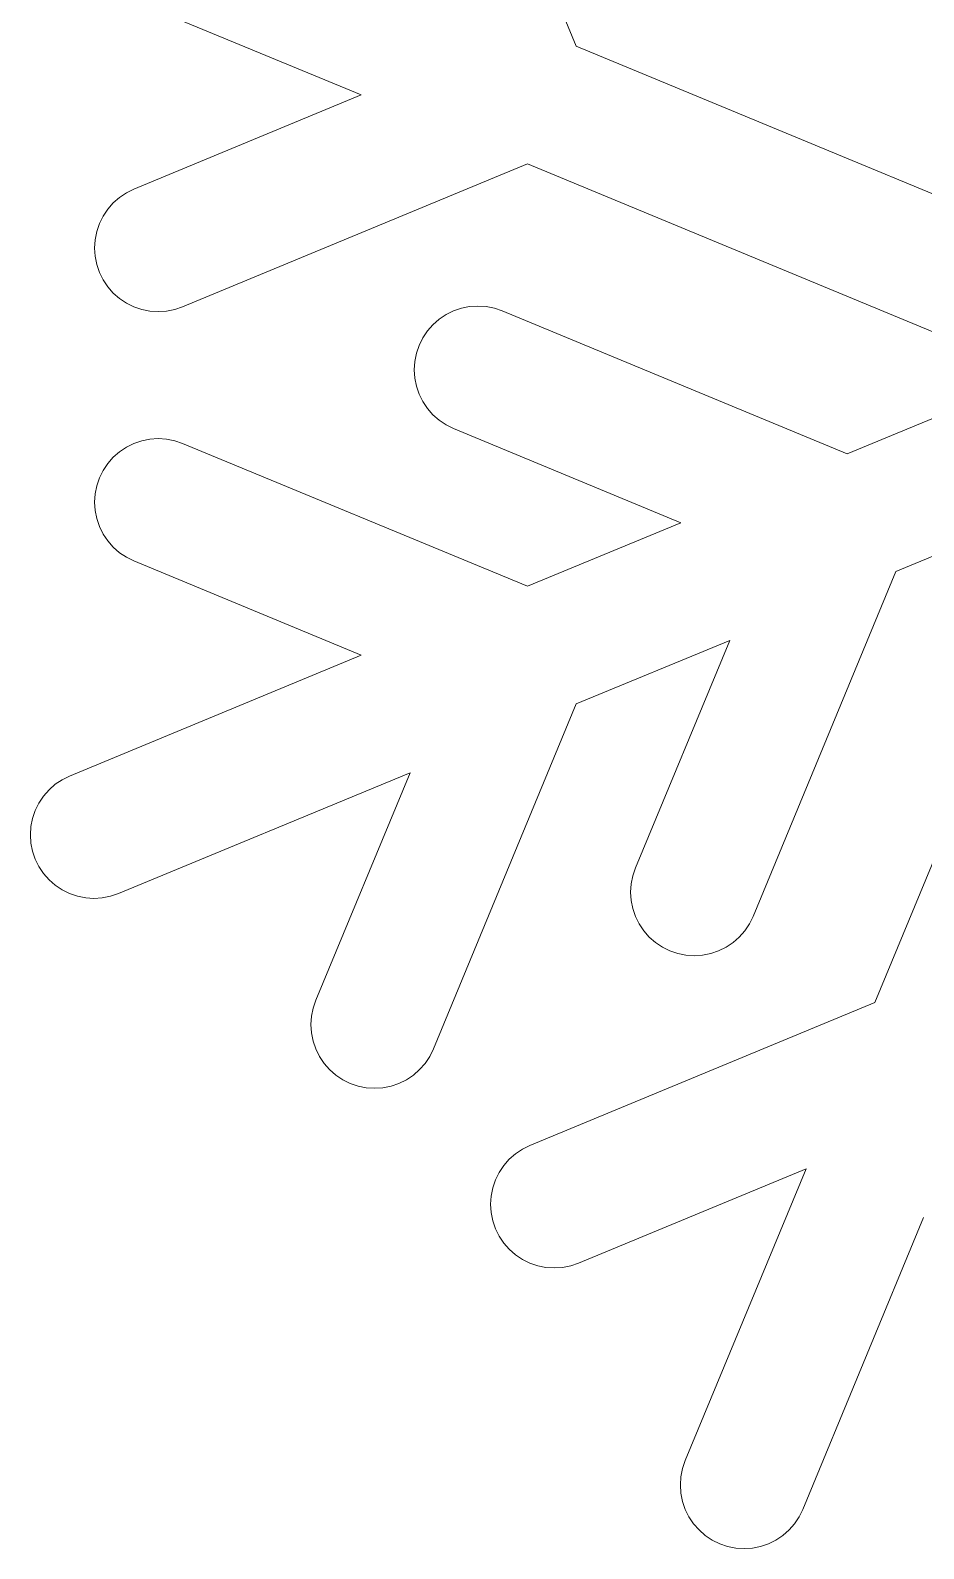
# Model space of a CAD drawing. Header units: centimetres. Extents: x -75 to 51, y -4 to 64.
# Drawn here: x -15.19 to -9, y 38.9 to 49.41 of the extents above; entities that cross this region are included whole.
import ezdxf

# ---------------------------------------------------------------- set-up
doc = ezdxf.new("R2010")
doc.units = ezdxf.units.CM
doc.header["$MEASUREMENT"] = 0
doc.layers.add('layer 1', color=7, linetype='Continuous')

msp = doc.modelspace()

# ---------------------------------------------------------------- linework, layer by layer
at = {"layer": 'layer 1', "color": 1, "lineweight": 20}
for points in [[(-11.40725, 49.30082), (-11.40725, 49.30082), (-12.39701, 51.69026), (-12.39701, 51.69026)], [(-14.91635, 49.80021), (-14.91635, 49.80021), (-12.89634, 48.96349), (-12.89634, 48.96349)], [(-7.06179, 47.50086), (-7.06179, 47.50086), (-11.40725, 49.30082), (-11.40725, 49.30082)], [(-12.89634, 48.96349), (-12.89634, 48.96349), (-14.47138, 48.31108), (-14.47138, 48.31108)], [(-14.13405, 47.49668), (-14.13405, 47.49668), (-11.74461, 48.48642), (-11.74461, 48.48642)], [(-11.74461, 48.48642), (-11.74461, 48.48642), (-8.21352, 47.02382), (-8.21352, 47.02382)], [(-14.52308, 48.28558), (-14.52308, 48.28558), (-14.57104, 48.25354), (-14.57104, 48.25354)], [(-14.47138, 48.31108), (-14.47138, 48.31108), (-14.52308, 48.28558), (-14.52308, 48.28558)], [(-14.6524, 48.17218), (-14.6524, 48.17218), (-14.68441, 48.12426), (-14.68441, 48.12426)], [(-14.61438, 48.21554), (-14.61438, 48.21554), (-14.6524, 48.17218), (-14.6524, 48.17218)], [(-14.57104, 48.25354), (-14.57104, 48.25354), (-14.61438, 48.21554), (-14.61438, 48.21554)], [(-14.70991, 48.07253), (-14.70991, 48.07253), (-14.72846, 48.01794), (-14.72846, 48.01794)], [(-14.68441, 48.12426), (-14.68441, 48.12426), (-14.70991, 48.07253), (-14.70991, 48.07253)], [(-14.73969, 47.9614), (-14.73969, 47.9614), (-14.74345, 47.90388), (-14.74345, 47.90388)], [(-14.72846, 48.01794), (-14.72846, 48.01794), (-14.73969, 47.9614), (-14.73969, 47.9614)], [(-14.74345, 47.90388), (-14.74345, 47.90388), (-14.73969, 47.84636), (-14.73969, 47.84636)], [(-14.73969, 47.84636), (-14.73969, 47.84636), (-14.72846, 47.78979), (-14.72846, 47.78979)], [(-14.72846, 47.78979), (-14.72846, 47.78979), (-14.70991, 47.7352), (-14.70991, 47.7352)], [(-14.70991, 47.7352), (-14.70991, 47.7352), (-14.68441, 47.68351), (-14.68441, 47.68351)], [(-14.68441, 47.68351), (-14.68441, 47.68351), (-14.6524, 47.63556), (-14.6524, 47.63556)], [(-14.6524, 47.63556), (-14.6524, 47.63556), (-14.61438, 47.59222), (-14.61438, 47.59222)], [(-14.61438, 47.59222), (-14.61438, 47.59222), (-14.57104, 47.5542), (-14.57104, 47.5542)], [(-14.57104, 47.5542), (-14.57104, 47.5542), (-14.52308, 47.52216), (-14.52308, 47.52216)], [(-14.52308, 47.52216), (-14.52308, 47.52216), (-14.47138, 47.49668), (-14.47138, 47.49668)], [(-14.47138, 47.49668), (-14.47138, 47.49668), (-14.41678, 47.47815), (-14.41678, 47.47815)], [(-14.41678, 47.47815), (-14.41678, 47.47815), (-14.36025, 47.4669), (-14.36025, 47.4669)], [(-14.36025, 47.4669), (-14.36025, 47.4669), (-14.3027, 47.46309), (-14.3027, 47.46309)], [(-14.3027, 47.46312), (-14.3027, 47.46312), (-14.24519, 47.46691), (-14.24519, 47.46691)], [(-14.24519, 47.4669), (-14.24519, 47.4669), (-14.18866, 47.47815), (-14.18866, 47.47815)], [(-14.18866, 47.47815), (-14.18866, 47.47815), (-14.13405, 47.49668), (-14.13405, 47.49668)], [(-12.30895, 47.44256), (-12.30895, 47.44256), (-12.35688, 47.41054), (-12.35688, 47.41054)], [(-12.25722, 47.46806), (-12.25722, 47.46806), (-12.30895, 47.44256), (-12.30895, 47.44256)], [(-12.20265, 47.48659), (-12.20265, 47.48659), (-12.25722, 47.46806), (-12.25722, 47.46806)], [(-12.14609, 47.49784), (-12.14609, 47.49784), (-12.20265, 47.48659), (-12.20265, 47.48659)], [(-12.08857, 47.50161), (-12.08857, 47.50161), (-12.14609, 47.4978), (-12.14609, 47.4978)], [(-12.03103, 47.49784), (-12.03103, 47.49784), (-12.08857, 47.50164), (-12.08857, 47.50164)], [(-11.9745, 47.48659), (-11.9745, 47.48659), (-12.03103, 47.49784), (-12.03103, 47.49784)], [(-11.9199, 47.46806), (-11.9199, 47.46806), (-11.9745, 47.48659), (-11.9745, 47.48659)], [(-9.53045, 46.47832), (-9.53045, 46.47832), (-11.9199, 47.46806), (-11.9199, 47.46806)], [(-12.43824, 47.32918), (-12.43824, 47.32918), (-12.47025, 47.28124), (-12.47025, 47.28124)], [(-12.40022, 47.37252), (-12.40022, 47.37252), (-12.43824, 47.32918), (-12.43824, 47.32918)], [(-12.35688, 47.41054), (-12.35688, 47.41054), (-12.40022, 47.37252), (-12.40022, 47.37252)], [(-12.49578, 47.22954), (-12.49578, 47.22954), (-12.5143, 47.17495), (-12.5143, 47.17495)], [(-12.47025, 47.28124), (-12.47025, 47.28124), (-12.49578, 47.22954), (-12.49578, 47.22954)], [(-12.52556, 47.1184), (-12.52556, 47.1184), (-12.52933, 47.06086), (-12.52933, 47.06086)], [(-12.5143, 47.17495), (-12.5143, 47.17495), (-12.52556, 47.1184), (-12.52556, 47.1184)], [(-12.52933, 47.06086), (-12.52933, 47.06086), (-12.52556, 47.00334), (-12.52556, 47.00334)], [(-12.52556, 47.00334), (-12.52556, 47.00334), (-12.5143, 46.94679), (-12.5143, 46.94679)], [(-8.21352, 47.02382), (-8.21352, 47.02382), (-9.53045, 46.47832), (-9.53045, 46.47832)], [(-12.5143, 46.94679), (-12.5143, 46.94679), (-12.49578, 46.8922), (-12.49578, 46.8922)], [(-12.49578, 46.8922), (-12.49578, 46.8922), (-12.47025, 46.84049), (-12.47025, 46.84049)], [(-12.47025, 46.84049), (-12.47025, 46.84049), (-12.43824, 46.79255), (-12.43824, 46.79255)], [(-12.43824, 46.79255), (-12.43824, 46.79255), (-12.40022, 46.74921), (-12.40022, 46.74921)], [(-12.40022, 46.74921), (-12.40022, 46.74921), (-12.35688, 46.71119), (-12.35688, 46.71119)], [(-12.35688, 46.71119), (-12.35688, 46.71119), (-12.30895, 46.67916), (-12.30895, 46.67916)], [(-14.36025, 46.58071), (-14.36025, 46.58071), (-14.41678, 46.56946), (-14.41678, 46.56946)], [(-14.3027, 46.58448), (-14.3027, 46.58448), (-14.36025, 46.58069), (-14.36025, 46.58069)], [(-14.24519, 46.58071), (-14.24519, 46.58071), (-14.3027, 46.58452), (-14.3027, 46.58452)], [(-14.18866, 46.56946), (-14.18866, 46.56946), (-14.24519, 46.58071), (-14.24519, 46.58071)], [(-12.30895, 46.67916), (-12.30895, 46.67916), (-12.25722, 46.65366), (-12.25722, 46.65366)], [(-12.25722, 46.65366), (-12.25722, 46.65366), (-10.68218, 46.00125), (-10.68218, 46.00125)], [(-14.57104, 46.49341), (-14.57104, 46.49341), (-14.61438, 46.45539), (-14.61438, 46.45539)], [(-14.52308, 46.52543), (-14.52308, 46.52543), (-14.57104, 46.49341), (-14.57104, 46.49341)], [(-14.47138, 46.55093), (-14.47138, 46.55093), (-14.52308, 46.52543), (-14.52308, 46.52543)], [(-14.41678, 46.56946), (-14.41678, 46.56946), (-14.47138, 46.55093), (-14.47138, 46.55093)], [(-14.13405, 46.55093), (-14.13405, 46.55093), (-14.18866, 46.56946), (-14.18866, 46.56946)], [(-11.74461, 45.56117), (-11.74461, 45.56117), (-14.13405, 46.55093), (-14.13405, 46.55093)], [(-14.6524, 46.41203), (-14.6524, 46.41203), (-14.68441, 46.36412), (-14.68441, 46.36412)], [(-14.61438, 46.45539), (-14.61438, 46.45539), (-14.6524, 46.41203), (-14.6524, 46.41203)], [(-14.70991, 46.31241), (-14.70991, 46.31241), (-14.72846, 46.2578), (-14.72846, 46.2578)], [(-14.68441, 46.36412), (-14.68441, 46.36412), (-14.70991, 46.31241), (-14.70991, 46.31241)], [(-14.73969, 46.20127), (-14.73969, 46.20127), (-14.74345, 46.14373), (-14.74345, 46.14373)], [(-14.72846, 46.2578), (-14.72846, 46.2578), (-14.73969, 46.20127), (-14.73969, 46.20127)], [(-7.8762, 46.20942), (-7.8762, 46.20942), (-9.33881, 42.67832), (-9.33881, 42.67832)], [(-9.19312, 45.66392), (-9.19312, 45.66392), (-7.8762, 46.20942), (-7.8762, 46.20942)], [(-14.74345, 46.14373), (-14.74345, 46.14373), (-14.73969, 46.08621), (-14.73969, 46.08621)], [(-14.73969, 46.08621), (-14.73969, 46.08621), (-14.72846, 46.02966), (-14.72846, 46.02966)], [(-14.72846, 46.02966), (-14.72846, 46.02966), (-14.70991, 45.97504), (-14.70991, 45.97504)], [(-14.70991, 45.97504), (-14.70991, 45.97504), (-14.68441, 45.92336), (-14.68441, 45.92336)], [(-10.68218, 46.00125), (-10.68218, 46.00125), (-11.74461, 45.56117), (-11.74461, 45.56117)], [(-14.68441, 45.92336), (-14.68441, 45.92336), (-14.6524, 45.87543), (-14.6524, 45.87543)], [(-14.6524, 45.87543), (-14.6524, 45.87543), (-14.61438, 45.83207), (-14.61438, 45.83207)], [(-14.61438, 45.83207), (-14.61438, 45.83207), (-14.57104, 45.79407), (-14.57104, 45.79407)], [(-14.57104, 45.79407), (-14.57104, 45.79407), (-14.52308, 45.76201), (-14.52308, 45.76201)], [(-14.52308, 45.76201), (-14.52308, 45.76201), (-14.47138, 45.73651), (-14.47138, 45.73651)], [(-14.47138, 45.73651), (-14.47138, 45.73651), (-12.89634, 45.08412), (-12.89634, 45.08412)], [(-10.18285, 43.27447), (-10.18285, 43.27447), (-9.19312, 45.66392), (-9.19312, 45.66392)], [(-11.40725, 44.74679), (-11.40725, 44.74679), (-10.34483, 45.18685), (-10.34483, 45.18685)], [(-10.34483, 45.18685), (-10.34483, 45.18685), (-10.99726, 43.6118), (-10.99726, 43.6118)], [(-12.89634, 45.08412), (-12.89634, 45.08412), (-14.91635, 44.24739), (-14.91635, 44.24739)], [(-12.39701, 42.35732), (-12.39701, 42.35732), (-11.40725, 44.74679), (-11.40725, 44.74679)], [(-14.57903, 43.433), (-14.57903, 43.433), (-12.55898, 44.2697), (-12.55898, 44.2697)], [(-12.55898, 44.2697), (-12.55898, 44.2697), (-13.21142, 42.69467), (-13.21142, 42.69467)], [(-15.01601, 44.18986), (-15.01601, 44.18986), (-15.05935, 44.15184), (-15.05935, 44.15184)], [(-14.96808, 44.2219), (-14.96808, 44.2219), (-15.01601, 44.18986), (-15.01601, 44.18986)], [(-14.91635, 44.24739), (-14.91635, 44.24739), (-14.96808, 44.2219), (-14.96808, 44.2219)], [(-15.12938, 44.06056), (-15.12938, 44.06056), (-15.15488, 44.00887), (-15.15488, 44.00887)], [(-15.09737, 44.1085), (-15.09737, 44.1085), (-15.12938, 44.06056), (-15.12938, 44.06056)], [(-15.05935, 44.15184), (-15.05935, 44.15184), (-15.09737, 44.1085), (-15.09737, 44.1085)], [(-15.17343, 43.95427), (-15.17343, 43.95427), (-15.18466, 43.89773), (-15.18466, 43.89773)], [(-15.15488, 44.00887), (-15.15488, 44.00887), (-15.17343, 43.95427), (-15.17343, 43.95427)], [(-15.18466, 43.89773), (-15.18466, 43.89773), (-15.18845, 43.8402), (-15.18845, 43.8402)], [(-15.18846, 43.8402), (-15.18846, 43.8402), (-15.18466, 43.78266), (-15.18466, 43.78266)], [(-15.18466, 43.78266), (-15.18466, 43.78266), (-15.17343, 43.72611), (-15.17343, 43.72611)], [(-15.17343, 43.72611), (-15.17343, 43.72611), (-15.15488, 43.67152), (-15.15488, 43.67152)], [(-15.15488, 43.67152), (-15.15488, 43.67152), (-15.12938, 43.61981), (-15.12938, 43.61981)], [(-15.12938, 43.61981), (-15.12938, 43.61981), (-15.09737, 43.5719), (-15.09737, 43.5719)], [(-15.09737, 43.5719), (-15.09737, 43.5719), (-15.05935, 43.52855), (-15.05935, 43.52855)], [(-15.05935, 43.52855), (-15.05935, 43.52855), (-15.01601, 43.49054), (-15.01601, 43.49054)], [(-11.01578, 43.55719), (-11.01578, 43.55719), (-11.02704, 43.50066), (-11.02704, 43.50066)], [(-10.99726, 43.6118), (-10.99726, 43.6118), (-11.01578, 43.55719), (-11.01578, 43.55719)], [(-15.01601, 43.49054), (-15.01601, 43.49054), (-14.96808, 43.4585), (-14.96808, 43.4585)], [(-14.96808, 43.4585), (-14.96808, 43.4585), (-14.91635, 43.433), (-14.91635, 43.433)], [(-14.91635, 43.433), (-14.91635, 43.433), (-14.86178, 43.41447), (-14.86178, 43.41447)], [(-14.6336, 43.41447), (-14.6336, 43.41447), (-14.57903, 43.433), (-14.57903, 43.433)], [(-11.02704, 43.50066), (-11.02704, 43.50066), (-11.03081, 43.44313), (-11.03081, 43.44313)], [(-11.0308, 43.44313), (-11.0308, 43.44313), (-11.02704, 43.38561), (-11.02704, 43.38561)], [(-14.86178, 43.41447), (-14.86178, 43.41447), (-14.80522, 43.4032), (-14.80522, 43.4032)], [(-14.80522, 43.4032), (-14.80522, 43.4032), (-14.74771, 43.39948), (-14.74771, 43.39948)], [(-14.74771, 43.39945), (-14.74771, 43.39945), (-14.69017, 43.40317), (-14.69017, 43.40317)], [(-14.69017, 43.4032), (-14.69017, 43.4032), (-14.6336, 43.41447), (-14.6336, 43.41447)], [(-11.02704, 43.38561), (-11.02704, 43.38561), (-11.01578, 43.32905), (-11.01578, 43.32905)], [(-11.01578, 43.32905), (-11.01578, 43.32905), (-10.99726, 43.27447), (-10.99726, 43.27447)], [(-10.99726, 43.27447), (-10.99726, 43.27447), (-10.97176, 43.22274), (-10.97176, 43.22274)], [(-10.97176, 43.22274), (-10.97176, 43.22274), (-10.93972, 43.17482), (-10.93972, 43.17482)], [(-10.24039, 43.17482), (-10.24039, 43.17482), (-10.20835, 43.22274), (-10.20835, 43.22274)], [(-10.20835, 43.22274), (-10.20835, 43.22274), (-10.18285, 43.27447), (-10.18285, 43.27447)], [(-10.93972, 43.17482), (-10.93972, 43.17482), (-10.9017, 43.13148), (-10.9017, 43.13148)], [(-10.9017, 43.13148), (-10.9017, 43.13148), (-10.85836, 43.09346), (-10.85836, 43.09346)], [(-10.32175, 43.09346), (-10.32175, 43.09346), (-10.27841, 43.13148), (-10.27841, 43.13148)], [(-10.27841, 43.13148), (-10.27841, 43.13148), (-10.24039, 43.17482), (-10.24039, 43.17482)], [(-10.85836, 43.09346), (-10.85836, 43.09346), (-10.81043, 43.06141), (-10.81043, 43.06141)], [(-10.81043, 43.06141), (-10.81043, 43.06141), (-10.75873, 43.03592), (-10.75873, 43.03592)], [(-10.75873, 43.03592), (-10.75873, 43.03592), (-10.70413, 43.01739), (-10.70413, 43.01739)], [(-10.70413, 43.01739), (-10.70413, 43.01739), (-10.64757, 43.00613), (-10.64757, 43.00613)], [(-10.64757, 43.00613), (-10.64757, 43.00613), (-10.59005, 43.00234), (-10.59005, 43.00234)], [(-10.59005, 43.00237), (-10.59005, 43.00237), (-10.53251, 43.00616), (-10.53251, 43.00616)], [(-10.53251, 43.00613), (-10.53251, 43.00613), (-10.47598, 43.01739), (-10.47598, 43.01739)], [(-10.47598, 43.01739), (-10.47598, 43.01739), (-10.42138, 43.03592), (-10.42138, 43.03592)], [(-10.42138, 43.03592), (-10.42138, 43.03592), (-10.36968, 43.06141), (-10.36968, 43.06141)], [(-10.36968, 43.06141), (-10.36968, 43.06141), (-10.32175, 43.09346), (-10.32175, 43.09346)], [(-13.21142, 42.69467), (-13.21142, 42.69467), (-13.22993, 42.64007), (-13.22993, 42.64007)], [(-13.24117, 42.58354), (-13.24117, 42.58354), (-13.24496, 42.52599), (-13.24496, 42.52599)], [(-13.22993, 42.64007), (-13.22993, 42.64007), (-13.24117, 42.58354), (-13.24117, 42.58354)], [(-9.33881, 42.67832), (-9.33881, 42.67832), (-11.72826, 41.6886), (-11.72826, 41.6886)], [(-13.24496, 42.52599), (-13.24496, 42.52599), (-13.24117, 42.46848), (-13.24117, 42.46848)], [(-13.24117, 42.46848), (-13.24117, 42.46848), (-13.22993, 42.41191), (-13.22993, 42.41191)], [(-13.22993, 42.41191), (-13.22993, 42.41191), (-13.21142, 42.35732), (-13.21142, 42.35732)], [(-13.21142, 42.35732), (-13.21142, 42.35732), (-13.18589, 42.30562), (-13.18589, 42.30562)], [(-13.18589, 42.30562), (-13.18589, 42.30562), (-13.15387, 42.2577), (-13.15387, 42.2577)], [(-12.45452, 42.2577), (-12.45452, 42.2577), (-12.4225, 42.30562), (-12.4225, 42.30562)], [(-12.4225, 42.30562), (-12.4225, 42.30562), (-12.39701, 42.35732), (-12.39701, 42.35732)], [(-13.15387, 42.2577), (-13.15387, 42.2577), (-13.11586, 42.21435), (-13.11586, 42.21435)], [(-13.11586, 42.21435), (-13.11586, 42.21435), (-13.07252, 42.17634), (-13.07252, 42.17634)], [(-13.07252, 42.17634), (-13.07252, 42.17634), (-13.02459, 42.1443), (-13.02459, 42.1443)], [(-12.58384, 42.1443), (-12.58384, 42.1443), (-12.53591, 42.17634), (-12.53591, 42.17634)], [(-12.53591, 42.17634), (-12.53591, 42.17634), (-12.49253, 42.21435), (-12.49253, 42.21435)], [(-12.49253, 42.21435), (-12.49253, 42.21435), (-12.45452, 42.2577), (-12.45452, 42.2577)], [(-13.02459, 42.1443), (-13.02459, 42.1443), (-12.97286, 42.11879), (-12.97286, 42.11879)], [(-12.97286, 42.11879), (-12.97286, 42.11879), (-12.91829, 42.10027), (-12.91829, 42.10027)], [(-12.91829, 42.10027), (-12.91829, 42.10027), (-12.86172, 42.089), (-12.86172, 42.089)], [(-12.86172, 42.089), (-12.86172, 42.089), (-12.80421, 42.08528), (-12.80421, 42.08528)], [(-12.80421, 42.08525), (-12.80421, 42.08525), (-12.74667, 42.08897), (-12.74667, 42.08897)], [(-12.74667, 42.089), (-12.74667, 42.089), (-12.69014, 42.10027), (-12.69014, 42.10027)], [(-12.69014, 42.10027), (-12.69014, 42.10027), (-12.63553, 42.11879), (-12.63553, 42.11879)], [(-12.63553, 42.11879), (-12.63553, 42.11879), (-12.58384, 42.1443), (-12.58384, 42.1443)], [(-11.77996, 41.6631), (-11.77996, 41.6631), (-11.82792, 41.63105), (-11.82792, 41.63105)], [(-11.72826, 41.6886), (-11.72826, 41.6886), (-11.77996, 41.6631), (-11.77996, 41.6631)], [(-11.90927, 41.5497), (-11.90927, 41.5497), (-11.94129, 41.50177), (-11.94129, 41.50177)], [(-11.87126, 41.59304), (-11.87126, 41.59304), (-11.90927, 41.5497), (-11.90927, 41.5497)], [(-11.82792, 41.63105), (-11.82792, 41.63105), (-11.87126, 41.59304), (-11.87126, 41.59304)], [(-11.96679, 41.45004), (-11.96679, 41.45004), (-11.98534, 41.39547), (-11.98534, 41.39547)], [(-11.94129, 41.50177), (-11.94129, 41.50177), (-11.96679, 41.45004), (-11.96679, 41.45004)], [(-11.39093, 40.8742), (-11.39093, 40.8742), (-9.81586, 41.5266), (-9.81586, 41.5266)], [(-9.81586, 41.5266), (-9.81586, 41.5266), (-10.65258, 39.50657), (-10.65258, 39.50657)], [(-11.99657, 41.3389), (-11.99657, 41.3389), (-12.00033, 41.2814), (-12.00033, 41.2814)], [(-11.98534, 41.39547), (-11.98534, 41.39547), (-11.99657, 41.3389), (-11.99657, 41.3389)], [(-12.00033, 41.2814), (-12.00033, 41.2814), (-11.99657, 41.22385), (-11.99657, 41.22385)], [(-11.99657, 41.22385), (-11.99657, 41.22385), (-11.98534, 41.16731), (-11.98534, 41.16731)], [(-11.98534, 41.16731), (-11.98534, 41.16731), (-11.96679, 41.11273), (-11.96679, 41.11273)], [(-11.96679, 41.11273), (-11.96679, 41.11273), (-11.94129, 41.06102), (-11.94129, 41.06102)], [(-9.83821, 39.16922), (-9.83821, 39.16922), (-9.00147, 41.18929), (-9.00147, 41.18929)], [(-11.94129, 41.06102), (-11.94129, 41.06102), (-11.90927, 41.01308), (-11.90927, 41.01308)], [(-11.90927, 41.01308), (-11.90927, 41.01308), (-11.87126, 40.96976), (-11.87126, 40.96976)], [(-11.87126, 40.96976), (-11.87126, 40.96976), (-11.82792, 40.93174), (-11.82792, 40.93174)], [(-11.82792, 40.93174), (-11.82792, 40.93174), (-11.77996, 40.89968), (-11.77996, 40.89968)], [(-11.77996, 40.89968), (-11.77996, 40.89968), (-11.72826, 40.8742), (-11.72826, 40.8742)], [(-11.72826, 40.8742), (-11.72826, 40.8742), (-11.67366, 40.85567), (-11.67366, 40.85567)], [(-11.67366, 40.85567), (-11.67366, 40.85567), (-11.61712, 40.84441), (-11.61712, 40.84441)], [(-11.61712, 40.84441), (-11.61712, 40.84441), (-11.55958, 40.84062), (-11.55958, 40.84062)], [(-11.55958, 40.84065), (-11.55958, 40.84065), (-11.50207, 40.84444), (-11.50207, 40.84444)], [(-11.50207, 40.84441), (-11.50207, 40.84441), (-11.44551, 40.85567), (-11.44551, 40.85567)], [(-11.44551, 40.85567), (-11.44551, 40.85567), (-11.39093, 40.8742), (-11.39093, 40.8742)], [(-10.67113, 39.45196), (-10.67113, 39.45196), (-10.68237, 39.39543), (-10.68237, 39.39543)], [(-10.65258, 39.50657), (-10.65258, 39.50657), (-10.67113, 39.45196), (-10.67113, 39.45196)], [(-10.68237, 39.39543), (-10.68237, 39.39543), (-10.68613, 39.33789), (-10.68613, 39.33789)], [(-10.68613, 39.33789), (-10.68613, 39.33789), (-10.68237, 39.28036), (-10.68237, 39.28036)], [(-10.68237, 39.28036), (-10.68237, 39.28036), (-10.67113, 39.22383), (-10.67113, 39.22383)], [(-10.67113, 39.22383), (-10.67113, 39.22383), (-10.65258, 39.16922), (-10.65258, 39.16922)], [(-10.65258, 39.16922), (-10.65258, 39.16922), (-10.62709, 39.11753), (-10.62709, 39.11753)], [(-10.62709, 39.11753), (-10.62709, 39.11753), (-10.59507, 39.06959), (-10.59507, 39.06959)], [(-9.89572, 39.06959), (-9.89572, 39.06959), (-9.8637, 39.11753), (-9.8637, 39.11753)], [(-9.8637, 39.11753), (-9.8637, 39.11753), (-9.83821, 39.16922), (-9.83821, 39.16922)], [(-10.59507, 39.06959), (-10.59507, 39.06959), (-10.55706, 39.02625), (-10.55706, 39.02625)], [(-10.55706, 39.02625), (-10.55706, 39.02625), (-10.51372, 38.98824), (-10.51372, 38.98824)], [(-9.97708, 38.98824), (-9.97708, 38.98824), (-9.93373, 39.02625), (-9.93373, 39.02625)], [(-9.93373, 39.02625), (-9.93373, 39.02625), (-9.89572, 39.06959), (-9.89572, 39.06959)], [(-10.51372, 38.98824), (-10.51372, 38.98824), (-10.46576, 38.9562), (-10.46576, 38.9562)], [(-10.46576, 38.9562), (-10.46576, 38.9562), (-10.41406, 38.9307), (-10.41406, 38.9307)], [(-10.41406, 38.9307), (-10.41406, 38.9307), (-10.35946, 38.91216), (-10.35946, 38.91216)], [(-10.35946, 38.91216), (-10.35946, 38.91216), (-10.30292, 38.90092), (-10.30292, 38.90092)], [(-10.18787, 38.90092), (-10.18787, 38.90092), (-10.13131, 38.91216), (-10.13131, 38.91216)], [(-10.13131, 38.91216), (-10.13131, 38.91216), (-10.07673, 38.9307), (-10.07673, 38.9307)], [(-10.07673, 38.9307), (-10.07673, 38.9307), (-10.02501, 38.9562), (-10.02501, 38.9562)], [(-10.02501, 38.9562), (-10.02501, 38.9562), (-9.97708, 38.98824), (-9.97708, 38.98824)], [(-10.30292, 38.90092), (-10.30292, 38.90092), (-10.24538, 38.89711), (-10.24538, 38.89711)], [(-10.24538, 38.89715), (-10.24538, 38.89715), (-10.18787, 38.90096), (-10.18787, 38.90096)]]:
    msp.add_open_spline(points, degree=3, dxfattribs=at)

doc.saveas('drawing.dxf')
